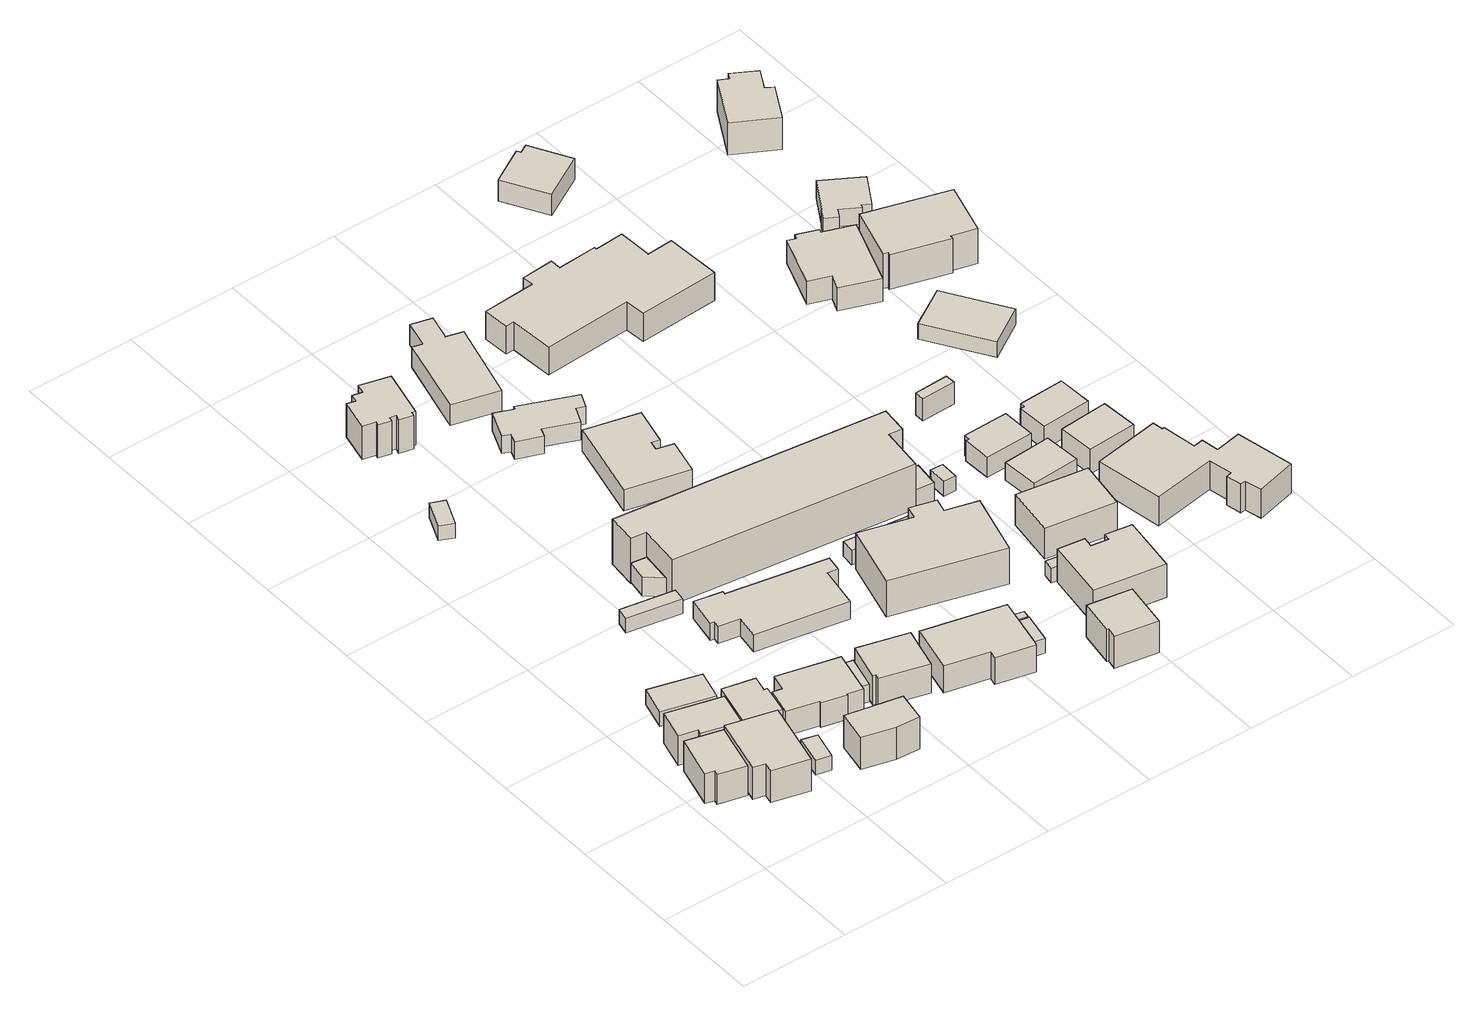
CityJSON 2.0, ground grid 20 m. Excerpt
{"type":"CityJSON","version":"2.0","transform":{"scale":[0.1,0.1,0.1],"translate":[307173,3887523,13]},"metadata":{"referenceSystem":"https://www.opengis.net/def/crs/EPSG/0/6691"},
"CityObjects":{
"building1":{"type":"Building","attributes":{"class":"3001","measuredHeight":2,"BuildingIDAttribute.prefecture":"22","BuildingIDAttribute.city":"22203","BuildingDetailAttribute.surveyYear":2015,"BuildingRiverFloodingRiskAttribute.description":"3","BuildingRiverFloodingRiskAttribute.rankOrg":"1","BuildingRiverFloodingRiskAttribute.depth":0.348,"BuildingRiverFloodingRiskAttribute.adminType":"1","BuildingRiverFloodingRiskAttribute.scale":"2","BuildingRiverFloodingRiskAttribute.duration":0},"geometry":[{"type":"Solid","lod":"1","boundaries":[[[[0,1,2,3,4,5]],[[4,6,7,5]],[[3,8,6,4]],[[2,9,8,3]],[[1,10,9,2]],[[0,11,10,1]],[[5,7,11,0]],[[6,8,9,10,11,7]]]]}]},
"building2":{"type":"Building","attributes":{"class":"3001","measuredHeight":2,"BuildingIDAttribute.prefecture":"22","BuildingIDAttribute.city":"22203","BuildingDetailAttribute.surveyYear":2015,"BuildingRiverFloodingRiskAttribute.description":"3","BuildingRiverFloodingRiskAttribute.rankOrg":"1","BuildingRiverFloodingRiskAttribute.depth":0.467,"BuildingRiverFloodingRiskAttribute.adminType":"1","BuildingRiverFloodingRiskAttribute.scale":"2","BuildingRiverFloodingRiskAttribute.duration":0},"geometry":[{"type":"Solid","lod":"1","boundaries":[[[[12,13,14,15,16,17]],[[16,18,19,17]],[[15,20,18,16]],[[14,21,20,15]],[[13,22,21,14]],[[12,23,22,13]],[[17,19,23,12]],[[18,20,21,22,23,19]]]]}]},
"building3":{"type":"Building","attributes":{"class":"3001","measuredHeight":2,"BuildingIDAttribute.prefecture":"22","BuildingIDAttribute.city":"22203","BuildingDetailAttribute.surveyYear":2015,"BuildingRiverFloodingRiskAttribute.description":"3","BuildingRiverFloodingRiskAttribute.rankOrg":"1","BuildingRiverFloodingRiskAttribute.depth":0.134,"BuildingRiverFloodingRiskAttribute.adminType":"1","BuildingRiverFloodingRiskAttribute.scale":"2","BuildingRiverFloodingRiskAttribute.duration":0},"geometry":[{"type":"Solid","lod":"1","boundaries":[[[[24,25,26,27,28,29]],[[28,30,31,29]],[[27,32,30,28]],[[26,33,32,27]],[[25,34,33,26]],[[24,35,34,25]],[[29,31,35,24]],[[30,32,33,34,35,31]]]]}]},
"building4":{"type":"Building","attributes":{"class":"3001","measuredHeight":2,"BuildingIDAttribute.prefecture":"22","BuildingIDAttribute.city":"22203","BuildingDetailAttribute.surveyYear":2015,"BuildingRiverFloodingRiskAttribute.description":"3","BuildingRiverFloodingRiskAttribute.rankOrg":"2","BuildingRiverFloodingRiskAttribute.depth":0.541,"BuildingRiverFloodingRiskAttribute.adminType":"1","BuildingRiverFloodingRiskAttribute.scale":"2","BuildingRiverFloodingRiskAttribute.duration":0},"geometry":[{"type":"Solid","lod":"1","boundaries":[[[[36,37,38,39]],[[38,40,41,39]],[[37,42,40,38]],[[36,43,42,37]],[[39,41,43,36]],[[40,42,43,41]]]]}]},
"building5":{"type":"Building","attributes":{"class":"3003","measuredHeight":2,"BuildingIDAttribute.prefecture":"22","BuildingIDAttribute.city":"22203","BuildingDetailAttribute.surveyYear":2015,"BuildingRiverFloodingRiskAttribute.description":"3","BuildingRiverFloodingRiskAttribute.rankOrg":"1","BuildingRiverFloodingRiskAttribute.depth":0.292,"BuildingRiverFloodingRiskAttribute.adminType":"1","BuildingRiverFloodingRiskAttribute.scale":"2","BuildingRiverFloodingRiskAttribute.duration":0},"geometry":[{"type":"Solid","lod":"1","boundaries":[[[[44,45,46,47]],[[46,48,49,47]],[[45,50,48,46]],[[44,51,50,45]],[[47,49,51,44]],[[48,50,51,49]]]]}]},
"building6":{"type":"Building","attributes":{"class":"3001","measuredHeight":2,"BuildingIDAttribute.prefecture":"22","BuildingIDAttribute.city":"22203","BuildingDetailAttribute.surveyYear":2015,"BuildingRiverFloodingRiskAttribute.description":"3","BuildingRiverFloodingRiskAttribute.rankOrg":"1","BuildingRiverFloodingRiskAttribute.depth":0.469,"BuildingRiverFloodingRiskAttribute.adminType":"1","BuildingRiverFloodingRiskAttribute.scale":"2","BuildingRiverFloodingRiskAttribute.duration":0},"geometry":[{"type":"Solid","lod":"1","boundaries":[[[[52,53,54,55,56,57]],[[56,58,59,57]],[[55,60,58,56]],[[54,61,60,55]],[[53,62,61,54]],[[52,63,62,53]],[[57,59,63,52]],[[58,60,61,62,63,59]]]]}]},
"building7":{"type":"Building","attributes":{"class":"3001","measuredHeight":2,"BuildingIDAttribute.prefecture":"22","BuildingIDAttribute.city":"22203","BuildingDetailAttribute.surveyYear":2015,"BuildingRiverFloodingRiskAttribute.description":"3","BuildingRiverFloodingRiskAttribute.rankOrg":"1","BuildingRiverFloodingRiskAttribute.depth":0.09,"BuildingRiverFloodingRiskAttribute.adminType":"1","BuildingRiverFloodingRiskAttribute.scale":"2","BuildingRiverFloodingRiskAttribute.duration":0},"geometry":[{"type":"Solid","lod":"1","boundaries":[[[[64,65,66,67,68,69]],[[68,70,71,69]],[[67,72,70,68]],[[66,73,72,67]],[[65,74,73,66]],[[64,75,74,65]],[[69,71,75,64]],[[70,72,73,74,75,71]]]]}]},
"building8":{"type":"Building","attributes":{"class":"3001","measuredHeight":2,"BuildingIDAttribute.prefecture":"22","BuildingIDAttribute.city":"22203","BuildingDetailAttribute.surveyYear":2015,"BuildingRiverFloodingRiskAttribute.description":"3","BuildingRiverFloodingRiskAttribute.rankOrg":"1","BuildingRiverFloodingRiskAttribute.depth":0.343,"BuildingRiverFloodingRiskAttribute.adminType":"1","BuildingRiverFloodingRiskAttribute.scale":"2","BuildingRiverFloodingRiskAttribute.duration":0},"geometry":[{"type":"Solid","lod":"1","boundaries":[[[[76,77,78,79,80,81,82,83,84,85]],[[84,86,87,85]],[[83,88,86,84]],[[82,89,88,83]],[[81,90,89,82]],[[80,91,90,81]],[[79,92,91,80]],[[78,93,92,79]],[[77,94,93,78]],[[76,95,94,77]],[[85,87,95,76]],[[86,88,89,90,91,92,93,94,95,87]]]]}]},
"building9":{"type":"Building","attributes":{"class":"3003","measuredHeight":2,"BuildingIDAttribute.prefecture":"22","BuildingIDAttribute.city":"22203","BuildingDetailAttribute.surveyYear":2015,"BuildingRiverFloodingRiskAttribute.description":"3","BuildingRiverFloodingRiskAttribute.rankOrg":"1","BuildingRiverFloodingRiskAttribute.depth":0.032,"BuildingRiverFloodingRiskAttribute.adminType":"1","BuildingRiverFloodingRiskAttribute.scale":"2","BuildingRiverFloodingRiskAttribute.duration":0},"geometry":[{"type":"Solid","lod":"1","boundaries":[[[[96,97,98,99]],[[98,100,101,99]],[[97,102,100,98]],[[96,103,102,97]],[[99,101,103,96]],[[100,102,103,101]]]]}]},
"building10":{"type":"Building","attributes":{"class":"3003","measuredHeight":2,"BuildingIDAttribute.prefecture":"22","BuildingIDAttribute.city":"22203","BuildingDetailAttribute.surveyYear":2015,"BuildingRiverFloodingRiskAttribute.description":"3","BuildingRiverFloodingRiskAttribute.rankOrg":"1","BuildingRiverFloodingRiskAttribute.depth":0.293,"BuildingRiverFloodingRiskAttribute.adminType":"1","BuildingRiverFloodingRiskAttribute.scale":"2","BuildingRiverFloodingRiskAttribute.duration":0.233},"geometry":[{"type":"Solid","lod":"1","boundaries":[[[[104,105,106,107]],[[106,108,109,107]],[[105,110,108,106]],[[104,111,110,105]],[[107,109,111,104]],[[108,110,111,109]]]]}]},
"building11":{"type":"Building","attributes":{"class":"3003","measuredHeight":2,"BuildingIDAttribute.prefecture":"22","BuildingIDAttribute.city":"22203","BuildingDetailAttribute.surveyYear":2015,"BuildingRiverFloodingRiskAttribute.description":"3","BuildingRiverFloodingRiskAttribute.rankOrg":"1","BuildingRiverFloodingRiskAttribute.depth":0.343,"BuildingRiverFloodingRiskAttribute.adminType":"1","BuildingRiverFloodingRiskAttribute.scale":"2","BuildingRiverFloodingRiskAttribute.duration":0},"geometry":[{"type":"Solid","lod":"1","boundaries":[[[[112,113,114,115]],[[114,116,117,115]],[[113,118,116,114]],[[112,119,118,113]],[[115,117,119,112]],[[116,118,119,117]]]]}]},
"building12":{"type":"Building","attributes":{"class":"3001","measuredHeight":2,"BuildingIDAttribute.prefecture":"22","BuildingIDAttribute.city":"22203","BuildingDetailAttribute.surveyYear":2015,"BuildingRiverFloodingRiskAttribute.description":"3","BuildingRiverFloodingRiskAttribute.rankOrg":"1","BuildingRiverFloodingRiskAttribute.depth":0.239,"BuildingRiverFloodingRiskAttribute.adminType":"1","BuildingRiverFloodingRiskAttribute.scale":"2","BuildingRiverFloodingRiskAttribute.duration":0.233},"geometry":[{"type":"Solid","lod":"1","boundaries":[[[[120,121,122,123]],[[122,124,125,123]],[[121,126,124,122]],[[120,127,126,121]],[[123,125,127,120]],[[124,126,127,125]]]]}]},
"building13":{"type":"Building","attributes":{"class":"3001","measuredHeight":2,"BuildingIDAttribute.prefecture":"22","BuildingIDAttribute.city":"22203","BuildingDetailAttribute.surveyYear":2015,"BuildingRiverFloodingRiskAttribute.description":"3","BuildingRiverFloodingRiskAttribute.rankOrg":"1","BuildingRiverFloodingRiskAttribute.depth":0.343,"BuildingRiverFloodingRiskAttribute.adminType":"1","BuildingRiverFloodingRiskAttribute.scale":"2","BuildingRiverFloodingRiskAttribute.duration":0},"geometry":[{"type":"Solid","lod":"1","boundaries":[[[[128,129,130,131,132,133]],[[132,134,135,133]],[[131,136,134,132]],[[130,137,136,131]],[[129,138,137,130]],[[128,139,138,129]],[[133,135,139,128]],[[134,136,137,138,139,135]]]]}]},
"building14":{"type":"Building","attributes":{"class":"3001","measuredHeight":2,"BuildingIDAttribute.prefecture":"22","BuildingIDAttribute.city":"22203","BuildingDetailAttribute.surveyYear":2015},"geometry":[{"type":"Solid","lod":"1","boundaries":[[[[140,141,142,143,144,145,146,147,148,149,150,151,152,153,154,155]],[[154,156,157,155]],[[153,158,156,154]],[[152,159,158,153]],[[151,160,159,152]],[[150,161,160,151]],[[149,162,161,150]],[[148,163,162,149]],[[147,164,163,148]],[[146,165,164,147]],[[145,166,165,146]],[[144,167,166,145]],[[143,168,167,144]],[[142,169,168,143]],[[141,170,169,142]],[[140,171,170,141]],[[155,157,171,140]],[[156,158,159,160,161,162,163,164,165,166,167,168,169,170,171,157]]]]}]},
"building15":{"type":"Building","attributes":{"class":"3001","measuredHeight":2,"BuildingIDAttribute.prefecture":"22","BuildingIDAttribute.city":"22203","BuildingDetailAttribute.surveyYear":2015,"BuildingRiverFloodingRiskAttribute.description":"3","BuildingRiverFloodingRiskAttribute.rankOrg":"2","BuildingRiverFloodingRiskAttribute.depth":0.621,"BuildingRiverFloodingRiskAttribute.adminType":"1","BuildingRiverFloodingRiskAttribute.scale":"2","BuildingRiverFloodingRiskAttribute.duration":0.233},"geometry":[{"type":"Solid","lod":"1","boundaries":[[[[172,173,174,175,176,177,178,179,180,181,182,183]],[[182,184,185,183]],[[181,186,184,182]],[[180,187,186,181]],[[179,188,187,180]],[[178,189,188,179]],[[177,190,189,178]],[[176,191,190,177]],[[175,192,191,176]],[[174,193,192,175]],[[173,194,193,174]],[[172,195,194,173]],[[183,185,195,172]],[[184,186,187,188,189,190,191,192,193,194,195,185]]]]}]},
"building16":{"type":"Building","attributes":{"class":"3001","measuredHeight":2,"BuildingIDAttribute.prefecture":"22","BuildingIDAttribute.city":"22203","BuildingDetailAttribute.surveyYear":2015},"geometry":[{"type":"Solid","lod":"1","boundaries":[[[[196,197,198,199,200,201,202]],[[201,203,204,202]],[[200,205,203,201]],[[199,206,205,200]],[[198,207,206,199]],[[197,208,207,198]],[[196,209,208,197]],[[202,204,209,196]],[[203,205,206,207,208,209,204]]]]}]},
"building17":{"type":"Building","attributes":{"class":"3001","measuredHeight":2,"BuildingIDAttribute.prefecture":"22","BuildingIDAttribute.city":"22203","BuildingDetailAttribute.surveyYear":2015,"BuildingRiverFloodingRiskAttribute.description":"3","BuildingRiverFloodingRiskAttribute.rankOrg":"1","BuildingRiverFloodingRiskAttribute.depth":0.04,"BuildingRiverFloodingRiskAttribute.adminType":"1","BuildingRiverFloodingRiskAttribute.scale":"2"},"geometry":[{"type":"Solid","lod":"1","boundaries":[[[[210,211,212,213,214,215,216,217,218,219,220,221]],[[220,222,223,221]],[[219,224,222,220]],[[218,225,224,219]],[[217,226,225,218]],[[216,227,226,217]],[[215,228,227,216]],[[214,229,228,215]],[[213,230,229,214]],[[212,231,230,213]],[[211,232,231,212]],[[210,233,232,211]],[[221,223,233,210]],[[222,224,225,226,227,228,229,230,231,232,233,223]]]]}]},
"building18":{"type":"Building","attributes":{"class":"3001","measuredHeight":2,"BuildingIDAttribute.prefecture":"22","BuildingIDAttribute.city":"22203","BuildingDetailAttribute.surveyYear":2015,"BuildingRiverFloodingRiskAttribute.description":"3","BuildingRiverFloodingRiskAttribute.rankOrg":"1","BuildingRiverFloodingRiskAttribute.depth":0.251,"BuildingRiverFloodingRiskAttribute.adminType":"1","BuildingRiverFloodingRiskAttribute.scale":"2","BuildingRiverFloodingRiskAttribute.duration":0},"geometry":[{"type":"Solid","lod":"1","boundaries":[[[[234,235,236,237,238,239,240,241]],[[240,242,243,241]],[[239,244,242,240]],[[238,245,244,239]],[[237,246,245,238]],[[236,247,246,237]],[[235,248,247,236]],[[234,249,248,235]],[[241,243,249,234]],[[242,244,245,246,247,248,249,243]]]]}]},
"building19":{"type":"Building","attributes":{"class":"3001","measuredHeight":2,"BuildingIDAttribute.prefecture":"22","BuildingIDAttribute.city":"22203","BuildingDetailAttribute.surveyYear":2015},"geometry":[{"type":"Solid","lod":"1","boundaries":[[[[250,251,252,253,254,255,256,257]],[[256,258,259,257]],[[255,260,258,256]],[[254,261,260,255]],[[253,262,261,254]],[[252,263,262,253]],[[251,264,263,252]],[[250,265,264,251]],[[257,259,265,250]],[[258,260,261,262,263,264,265,259]]]]}]},
"building20":{"type":"Building","attributes":{"class":"3002","measuredHeight":2,"BuildingIDAttribute.prefecture":"22","BuildingIDAttribute.city":"22203","BuildingDetailAttribute.surveyYear":2015,"BuildingRiverFloodingRiskAttribute.description":"3","BuildingRiverFloodingRiskAttribute.rankOrg":"2","BuildingRiverFloodingRiskAttribute.depth":0.695,"BuildingRiverFloodingRiskAttribute.adminType":"1","BuildingRiverFloodingRiskAttribute.scale":"2","BuildingRiverFloodingRiskAttribute.duration":0},"geometry":[{"type":"Solid","lod":"1","boundaries":[[[[266,267,268,269,270,271,272,273]],[[272,274,275,273]],[[271,276,274,272]],[[270,277,276,271]],[[269,278,277,270]],[[268,279,278,269]],[[267,280,279,268]],[[266,281,280,267]],[[273,275,281,266]],[[274,276,277,278,279,280,281,275]]]]}]},
"building21":{"type":"Building","attributes":{"class":"3003","measuredHeight":2,"BuildingIDAttribute.prefecture":"22","BuildingIDAttribute.city":"22203","BuildingDetailAttribute.surveyYear":2015},"geometry":[{"type":"Solid","lod":"1","boundaries":[[[[282,283,284,285]],[[284,286,287,285]],[[283,288,286,284]],[[282,289,288,283]],[[285,287,289,282]],[[286,288,289,287]]]]}]},
"building22":{"type":"Building","attributes":{"class":"3001","measuredHeight":2,"BuildingIDAttribute.prefecture":"22","BuildingIDAttribute.city":"22203","BuildingDetailAttribute.surveyYear":2015},"geometry":[{"type":"Solid","lod":"1","boundaries":[[[[290,291,292,293]],[[292,294,295,293]],[[291,296,294,292]],[[290,297,296,291]],[[293,295,297,290]],[[294,296,297,295]]]]}]},
"building23":{"type":"Building","attributes":{"class":"3001","measuredHeight":2,"BuildingIDAttribute.prefecture":"22","BuildingIDAttribute.city":"22203","BuildingDetailAttribute.surveyYear":2015,"BuildingRiverFloodingRiskAttribute.description":"3","BuildingRiverFloodingRiskAttribute.rankOrg":"1","BuildingRiverFloodingRiskAttribute.depth":0.433,"BuildingRiverFloodingRiskAttribute.adminType":"1","BuildingRiverFloodingRiskAttribute.scale":"2","BuildingRiverFloodingRiskAttribute.duration":0},"geometry":[{"type":"Solid","lod":"1","boundaries":[[[[298,299,300,301,302,303,304,305]],[[304,306,307,305]],[[303,308,306,304]],[[302,309,308,303]],[[301,310,309,302]],[[300,311,310,301]],[[299,312,311,300]],[[298,313,312,299]],[[305,307,313,298]],[[306,308,309,310,311,312,313,307]]]]}]},
"building24":{"type":"Building","attributes":{"class":"3003","measuredHeight":2,"BuildingIDAttribute.prefecture":"22","BuildingIDAttribute.city":"22203","BuildingDetailAttribute.surveyYear":2015,"BuildingRiverFloodingRiskAttribute.description":"3","BuildingRiverFloodingRiskAttribute.rankOrg":"2","BuildingRiverFloodingRiskAttribute.depth":0.528,"BuildingRiverFloodingRiskAttribute.adminType":"1","BuildingRiverFloodingRiskAttribute.scale":"2","BuildingRiverFloodingRiskAttribute.duration":0},"geometry":[{"type":"Solid","lod":"1","boundaries":[[[[314,315,316,317]],[[316,318,319,317]],[[315,320,318,316]],[[314,321,320,315]],[[317,319,321,314]],[[318,320,321,319]]]]}]},
"building25":{"type":"Building","attributes":{"class":"3001","measuredHeight":2,"BuildingIDAttribute.prefecture":"22","BuildingIDAttribute.city":"22203","BuildingDetailAttribute.surveyYear":2015},"geometry":[{"type":"Solid","lod":"1","boundaries":[[[[322,323,324,325,326,327]],[[326,328,329,327]],[[325,330,328,326]],[[324,331,330,325]],[[323,332,331,324]],[[322,333,332,323]],[[327,329,333,322]],[[328,330,331,332,333,329]]]]}]},
"building26":{"type":"Building","attributes":{"class":"3001","measuredHeight":2,"BuildingIDAttribute.prefecture":"22","BuildingIDAttribute.city":"22203","BuildingDetailAttribute.surveyYear":2015},"geometry":[{"type":"Solid","lod":"1","boundaries":[[[[334,335,336,337]],[[336,338,339,337]],[[335,340,338,336]],[[334,341,340,335]],[[337,339,341,334]],[[338,340,341,339]]]]}]},
"building27":{"type":"Building","attributes":{"class":"3001","measuredHeight":2,"BuildingIDAttribute.prefecture":"22","BuildingIDAttribute.city":"22203","BuildingDetailAttribute.surveyYear":2015},"geometry":[{"type":"Solid","lod":"1","boundaries":[[[[342,343,344,345,346,347,348,349]],[[348,350,351,349]],[[347,352,350,348]],[[346,353,352,347]],[[345,354,353,346]],[[344,355,354,345]],[[343,356,355,344]],[[342,357,356,343]],[[349,351,357,342]],[[350,352,353,354,355,356,357,351]]]]}]},
"building28":{"type":"Building","attributes":{"class":"3001","measuredHeight":2,"BuildingIDAttribute.prefecture":"22","BuildingIDAttribute.city":"22203","BuildingDetailAttribute.surveyYear":2015,"BuildingRiverFloodingRiskAttribute.description":"3","BuildingRiverFloodingRiskAttribute.rankOrg":"2","BuildingRiverFloodingRiskAttribute.depth":0.579,"BuildingRiverFloodingRiskAttribute.adminType":"1","BuildingRiverFloodingRiskAttribute.scale":"2","BuildingRiverFloodingRiskAttribute.duration":0},"geometry":[{"type":"Solid","lod":"1","boundaries":[[[[358,359,360,361,362,363,364]],[[363,365,366,364]],[[362,367,365,363]],[[361,368,367,362]],[[360,369,368,361]],[[359,370,369,360]],[[358,371,370,359]],[[364,366,371,358]],[[365,367,368,369,370,371,366]]]]}]},
"building29":{"type":"Building","attributes":{"class":"3001","measuredHeight":2,"BuildingIDAttribute.prefecture":"22","BuildingIDAttribute.city":"22203","BuildingDetailAttribute.surveyYear":2015,"BuildingRiverFloodingRiskAttribute.description":"3","BuildingRiverFloodingRiskAttribute.rankOrg":"1","BuildingRiverFloodingRiskAttribute.depth":0.269,"BuildingRiverFloodingRiskAttribute.adminType":"1","BuildingRiverFloodingRiskAttribute.scale":"2","BuildingRiverFloodingRiskAttribute.duration":0},"geometry":[{"type":"Solid","lod":"1","boundaries":[[[[372,373,374,375]],[[374,376,377,375]],[[373,378,376,374]],[[372,379,378,373]],[[375,377,379,372]],[[376,378,379,377]]]]}]},
"building30":{"type":"Building","attributes":{"class":"3001","measuredHeight":2,"BuildingIDAttribute.prefecture":"22","BuildingIDAttribute.city":"22203","BuildingDetailAttribute.surveyYear":2015},"geometry":[{"type":"Solid","lod":"1","boundaries":[[[[380,381,382,383,384,385,386,387,388,389,390,391,392,393,394,395]],[[394,396,397,395]],[[393,398,396,394]],[[392,399,398,393]],[[391,400,399,392]],[[390,401,400,391]],[[389,402,401,390]],[[388,403,402,389]],[[387,404,403,388]],[[386,405,404,387]],[[385,406,405,386]],[[384,407,406,385]],[[383,408,407,384]],[[382,409,408,383]],[[381,410,409,382]],[[380,411,410,381]],[[395,397,411,380]],[[396,398,399,400,401,402,403,404,405,406,407,408,409,410,411,397]]]]}]},
"building31":{"type":"Building","attributes":{"class":"3001","measuredHeight":2,"BuildingIDAttribute.prefecture":"22","BuildingIDAttribute.city":"22203","BuildingDetailAttribute.surveyYear":2015,"BuildingRiverFloodingRiskAttribute.description":"3","BuildingRiverFloodingRiskAttribute.rankOrg":"1","BuildingRiverFloodingRiskAttribute.depth":0.229,"BuildingRiverFloodingRiskAttribute.adminType":"1","BuildingRiverFloodingRiskAttribute.scale":"2","BuildingRiverFloodingRiskAttribute.duration":0},"geometry":[{"type":"Solid","lod":"1","boundaries":[[[[412,413,414,415]],[[414,416,417,415]],[[413,418,416,414]],[[412,419,418,413]],[[415,417,419,412]],[[416,418,419,417]]]]}]},
"building32":{"type":"Building","attributes":{"class":"3001","measuredHeight":2,"BuildingIDAttribute.prefecture":"22","BuildingIDAttribute.city":"22203","BuildingDetailAttribute.surveyYear":2015},"geometry":[{"type":"Solid","lod":"1","boundaries":[[[[420,421,422,423]],[[422,424,425,423]],[[421,426,424,422]],[[420,427,426,421]],[[423,425,427,420]],[[424,426,427,425]]]]}]},
"building33":{"type":"Building","attributes":{"class":"3003","measuredHeight":2,"BuildingIDAttribute.prefecture":"22","BuildingIDAttribute.city":"22203","BuildingDetailAttribute.surveyYear":2015,"BuildingRiverFloodingRiskAttribute.description":"3","BuildingRiverFloodingRiskAttribute.rankOrg":"1","BuildingRiverFloodingRiskAttribute.depth":0.132,"BuildingRiverFloodingRiskAttribute.adminType":"1","BuildingRiverFloodingRiskAttribute.scale":"2","BuildingRiverFloodingRiskAttribute.duration":0},"geometry":[{"type":"Solid","lod":"1","boundaries":[[[[428,429,430,431]],[[430,432,433,431]],[[429,434,432,430]],[[428,435,434,429]],[[431,433,435,428]],[[432,434,435,433]]]]}]},
"building34":{"type":"Building","attributes":{"class":"3001","measuredHeight":2,"BuildingIDAttribute.prefecture":"22","BuildingIDAttribute.city":"22203","BuildingDetailAttribute.surveyYear":2015,"BuildingRiverFloodingRiskAttribute.description":"3","BuildingRiverFloodingRiskAttribute.rankOrg":"1","BuildingRiverFloodingRiskAttribute.depth":0.038,"BuildingRiverFloodingRiskAttribute.adminType":"1","BuildingRiverFloodingRiskAttribute.scale":"2","BuildingRiverFloodingRiskAttribute.duration":0.833},"geometry":[{"type":"Solid","lod":"1","boundaries":[[[[436,437,438,439]],[[438,440,441,439]],[[437,442,440,438]],[[436,443,442,437]],[[439,441,443,436]],[[440,442,443,441]]]]}]},
"building35":{"type":"Building","attributes":{"class":"3001","measuredHeight":2,"BuildingIDAttribute.prefecture":"22","BuildingIDAttribute.city":"22203","BuildingDetailAttribute.surveyYear":2015,"BuildingRiverFloodingRiskAttribute.description":"3","BuildingRiverFloodingRiskAttribute.rankOrg":"2","BuildingRiverFloodingRiskAttribute.depth":1.17,"BuildingRiverFloodingRiskAttribute.adminType":"1","BuildingRiverFloodingRiskAttribute.scale":"2","BuildingRiverFloodingRiskAttribute.duration":0.833},"geometry":[{"type":"Solid","lod":"1","boundaries":[[[[444,445,446,447,448,449]],[[448,450,451,449]],[[447,452,450,448]],[[446,453,452,447]],[[445,454,453,446]],[[444,455,454,445]],[[449,451,455,444]],[[450,452,453,454,455,451]]]]}]},
"building36":{"type":"Building","attributes":{"class":"3001","measuredHeight":2,"BuildingIDAttribute.prefecture":"22","BuildingIDAttribute.city":"22203","BuildingDetailAttribute.surveyYear":2015,"BuildingRiverFloodingRiskAttribute.description":"3","BuildingRiverFloodingRiskAttribute.rankOrg":"2","BuildingRiverFloodingRiskAttribute.depth":1.34,"BuildingRiverFloodingRiskAttribute.adminType":"1","BuildingRiverFloodingRiskAttribute.scale":"2","BuildingRiverFloodingRiskAttribute.duration":4.68},"geometry":[{"type":"Solid","lod":"1","boundaries":[[[[456,457,458,459]],[[458,460,461,459]],[[457,462,460,458]],[[456,463,462,457]],[[459,461,463,456]],[[460,462,463,461]]]]}]},
"building37":{"type":"Building","attributes":{"class":"3001","measuredHeight":2,"BuildingIDAttribute.prefecture":"22","BuildingIDAttribute.city":"22203","BuildingDetailAttribute.surveyYear":2015,"BuildingRiverFloodingRiskAttribute.description":"3","BuildingRiverFloodingRiskAttribute.rankOrg":"1","BuildingRiverFloodingRiskAttribute.depth":0.11,"BuildingRiverFloodingRiskAttribute.adminType":"1","BuildingRiverFloodingRiskAttribute.scale":"2","BuildingRiverFloodingRiskAttribute.duration":0},"geometry":[{"type":"Solid","lod":"1","boundaries":[[[[464,465,466,467,468,469]],[[468,470,471,469]],[[467,472,470,468]],[[466,473,472,467]],[[465,474,473,466]],[[464,475,474,465]],[[469,471,475,464]],[[470,472,473,474,475,471]]]]}]},
"building38":{"type":"Building","attributes":{"class":"3001","measuredHeight":2,"BuildingIDAttribute.prefecture":"22","BuildingIDAttribute.city":"22203","BuildingDetailAttribute.surveyYear":2015,"BuildingRiverFloodingRiskAttribute.description":"3","BuildingRiverFloodingRiskAttribute.rankOrg":"2","BuildingRiverFloodingRiskAttribute.depth":1.01,"BuildingRiverFloodingRiskAttribute.adminType":"1","BuildingRiverFloodingRiskAttribute.scale":"2","BuildingRiverFloodingRiskAttribute.duration":0.833},"geometry":[{"type":"Solid","lod":"1","boundaries":[[[[476,477,478,479]],[[478,480,481,479]],[[477,482,480,478]],[[476,483,482,477]],[[479,481,483,476]],[[480,482,483,481]]]]}]},
"building39":{"type":"Building","attributes":{"class":"3001","measuredHeight":2,"BuildingIDAttribute.prefecture":"22","BuildingIDAttribute.city":"22203","BuildingDetailAttribute.surveyYear":2015,"BuildingRiverFloodingRiskAttribute.description":"3","BuildingRiverFloodingRiskAttribute.rankOrg":"2","BuildingRiverFloodingRiskAttribute.depth":0.51,"BuildingRiverFloodingRiskAttribute.adminType":"1","BuildingRiverFloodingRiskAttribute.scale":"1","BuildingRiverFloodingRiskAttribute.duration":0.833},"geometry":[{"type":"Solid","lod":"1","boundaries":[[[[484,485,486,487,488,489]],[[488,490,491,489]],[[487,492,490,488]],[[486,493,492,487]],[[485,494,493,486]],[[484,495,494,485]],[[489,491,495,484]],[[490,492,493,494,495,491]]]]}]},
"building40":{"type":"Building","attributes":{"class":"3001","measuredHeight":2,"BuildingIDAttribute.prefecture":"22","BuildingIDAttribute.city":"22203","BuildingDetailAttribute.surveyYear":2015,"BuildingRiverFloodingRiskAttribute.description":"3","BuildingRiverFloodingRiskAttribute.rankOrg":"1","BuildingRiverFloodingRiskAttribute.depth":0.08,"BuildingRiverFloodingRiskAttribute.adminType":"1","BuildingRiverFloodingRiskAttribute.scale":"1","BuildingRiverFloodingRiskAttribute.duration":0},"geometry":[{"type":"Solid","lod":"1","boundaries":[[[[496,497,498,499,500,501,502,503,504,505,506,507,508,509,510,511]],[[510,512,513,511]],[[509,514,512,510]],[[508,515,514,509]],[[507,516,515,508]],[[506,517,516,507]],[[505,518,517,506]],[[504,519,518,505]],[[503,520,519,504]],[[502,521,520,503]],[[501,522,521,502]],[[500,523,522,501]],[[499,524,523,500]],[[498,525,524,499]],[[497,526,525,498]],[[496,527,526,497]],[[511,513,527,496]],[[512,514,515,516,517,518,519,520,521,522,523,524,525,526,527,513]]]]}]},
"building41":{"type":"Building","attributes":{"class":"3001","measuredHeight":2,"BuildingIDAttribute.prefecture":"22","BuildingIDAttribute.city":"22203","BuildingDetailAttribute.surveyYear":2015,"BuildingRiverFloodingRiskAttribute.description":"3","BuildingRiverFloodingRiskAttribute.rankOrg":"2","BuildingRiverFloodingRiskAttribute.depth":0.783,"BuildingRiverFloodingRiskAttribute.adminType":"1","BuildingRiverFloodingRiskAttribute.scale":"1","BuildingRiverFloodingRiskAttribute.duration":0.933},"geometry":[{"type":"Solid","lod":"1","boundaries":[[[[528,529,530,531,532,533,534,535,536,537]],[[536,538,539,537]],[[535,540,538,536]],[[534,541,540,535]],[[533,542,541,534]],[[532,543,542,533]],[[531,544,543,532]],[[530,545,544,531]],[[529,546,545,530]],[[528,547,546,529]],[[537,539,547,528]],[[538,540,541,542,543,544,545,546,547,539]]]]}]},
"building42":{"type":"Building","attributes":{"class":"3001","measuredHeight":2,"BuildingIDAttribute.prefecture":"22","BuildingIDAttribute.city":"22203","BuildingDetailAttribute.surveyYear":2015,"BuildingRiverFloodingRiskAttribute.description":"3","BuildingRiverFloodingRiskAttribute.rankOrg":"2","BuildingRiverFloodingRiskAttribute.depth":0.923,"BuildingRiverFloodingRiskAttribute.adminType":"1","BuildingRiverFloodingRiskAttribute.scale":"1","BuildingRiverFloodingRiskAttribute.duration":0},"geometry":[{"type":"Solid","lod":"1","boundaries":[[[[548,549,550,551]],[[550,552,553,551]],[[549,554,552,550]],[[548,555,554,549]],[[551,553,555,548]],[[552,554,555,553]]]]}]},
"building43":{"type":"Building","attributes":{"class":"3001","measuredHeight":2,"BuildingIDAttribute.prefecture":"22","BuildingIDAttribute.city":"22203","BuildingDetailAttribute.surveyYear":2015,"BuildingRiverFloodingRiskAttribute.description":"3","BuildingRiverFloodingRiskAttribute.rankOrg":"2","BuildingRiverFloodingRiskAttribute.depth":0.638,"BuildingRiverFloodingRiskAttribute.adminType":"1","BuildingRiverFloodingRiskAttribute.scale":"1","BuildingRiverFloodingRiskAttribute.duration":0.683},"geometry":[{"type":"Solid","lod":"1","boundaries":[[[[556,557,558,559,560,561,562,563]],[[562,564,565,563]],[[561,566,564,562]],[[560,567,566,561]],[[559,568,567,560]],[[558,569,568,559]],[[557,570,569,558]],[[556,571,570,557]],[[563,565,571,556]],[[564,566,567,568,569,570,571,565]]]]}]},
"building44":{"type":"Building","attributes":{"class":"3001","measuredHeight":2,"BuildingIDAttribute.prefecture":"22","BuildingIDAttribute.city":"22203","BuildingDetailAttribute.surveyYear":2015,"BuildingRiverFloodingRiskAttribute.description":"3","BuildingRiverFloodingRiskAttribute.rankOrg":"2","BuildingRiverFloodingRiskAttribute.depth":0.826,"BuildingRiverFloodingRiskAttribute.adminType":"1","BuildingRiverFloodingRiskAttribute.scale":"1","BuildingRiverFloodingRiskAttribute.duration":1.17},"geometry":[{"type":"Solid","lod":"1","boundaries":[[[[572,573,574,575,576,577,578,579,580,581]],[[580,582,583,581]],[[579,584,582,580]],[[578,585,584,579]],[[577,586,585,578]],[[576,587,586,577]],[[575,588,587,576]],[[574,589,588,575]],[[573,590,589,574]],[[572,591,590,573]],[[581,583,591,572]],[[582,584,585,586,587,588,589,590,591,583]]]]}]},
"building45":{"type":"Building","attributes":{"class":"3001","measuredHeight":2,"BuildingIDAttribute.prefecture":"22","BuildingIDAttribute.city":"22203","BuildingDetailAttribute.surveyYear":2015,"BuildingRiverFloodingRiskAttribute.description":"3","BuildingRiverFloodingRiskAttribute.rankOrg":"2","BuildingRiverFloodingRiskAttribute.depth":0.703,"BuildingRiverFloodingRiskAttribute.adminType":"1","BuildingRiverFloodingRiskAttribute.scale":"1","BuildingRiverFloodingRiskAttribute.duration":1.1},"geometry":[{"type":"Solid","lod":"1","boundaries":[[[[592,593,594,595,596,597,598,599]],[[598,600,601,599]],[[597,602,600,598]],[[596,603,602,597]],[[595,604,603,596]],[[594,605,604,595]],[[593,606,605,594]],[[592,607,606,593]],[[599,601,607,592]],[[600,602,603,604,605,606,607,601]]]]}]}
},
"vertices":[
[29,243,23],[95,226,23],[71,135,23],[21,148,23],[23,157,23],[7,161,23],[23,157,84],[7,161,84],[21,148,84],[71,135,84],[95,226,84],[29,243,84],
[145,288,23],[128,223,23],[60,241,23],[63,250,23],[30,258,23],[45,314,23],[30,258,84],[45,314,84],[63,250,84],[60,241,84],[128,223,84],[145,288,84],
[98,229,24],[186,207,24],[155,82,24],[88,99,24],[92,117,24],[71,122,24],[92,117,89],[71,122,89],[88,99,89],[155,82,89],[186,207,89],[98,229,89],
[173,379,23],[158,324,23],[65,349,23],[80,404,23],[65,349,53],[80,404,53],[158,324,53],[173,379,53],
[210,101,25],[183,107,25],[195,160,25],[223,153,25],[195,160,55],[223,153,55],[183,107,55],[210,101,55],
[151,304,24],[209,291,24],[202,262,24],[208,261,24],[196,207,24],[131,223,24],[196,207,85],[131,223,85],[208,261,85],[202,262,85],[209,291,85],[151,304,85],
[258,133,24],[310,122,24],[359,112,24],[349,57,24],[305,60,24],[247,75,24],[305,60,90],[247,75,90],[349,57,90],[359,112,90],[310,122,90],[258,133,90],
[204,209,25],[216,259,25],[233,255,25],[241,286,25],[352,259,25],[332,177,25],[304,183,25],[304,181,25],[259,192,25],[260,195,25],[259,192,75],[260,195,75],[304,181,75],[304,183,75],[332,177,75],[352,259,75],[241,286,75],[233,255,75],[216,259,75],[204,209,75],
[87,893,29],[62,904,29],[85,956,29],[110,945,29],[85,956,59],[110,945,59],[62,904,59],[87,893,59],
[160,556,24],[165,579,24],[262,562,24],[258,538,24],[262,562,54],[258,538,54],[165,579,54],[160,556,54],
[353,257,26],[371,253,26],[355,192,26],[338,197,26],[355,192,62],[338,197,62],[371,253,62],[353,257,62],
[267,641,26],[260,583,26],[233,608,26],[239,645,26],[233,608,65],[239,645,65],[260,583,65],[267,641,65],
[374,253,26],[465,229,26],[444,150,26],[358,173,26],[360,182,26],[355,183,26],[360,182,85],[355,183,85],[358,173,85],[444,150,85],[465,229,85],[374,253,85],
[173,1103,32],[167,1105,32],[165,1097,32],[140,1103,32],[143,1114,32],[132,1116,32],[130,1108,32],[107,1114,32],[109,1121,32],[86,1126,32],[100,1184,32],[115,1180,32],[118,1194,32],[137,1190,32],[141,1207,32],[195,1193,32],[141,1207,100],[195,1193,100],[137,1190,100],[118,1194,100],[115,1180,100],[100,1184,100],[86,1126,100],[109,1121,100],[107,1114,100],[130,1108,100],[132,1116,100],[143,1114,100],[140,1103,100],[165,1097,100],[167,1105,100],[173,1103,100],
[289,399,23],[296,442,23],[258,449,23],[260,461,23],[253,462,23],[264,520,23],[315,510,23],[314,504,23],[494,471,23],[489,442,23],[470,445,23],[456,369,23],[470,445,58],[456,369,58],[489,442,58],[494,471,58],[314,504,58],[315,510,58],[264,520,58],[253,462,58],[260,461,58],[258,449,58],[296,442,58],[289,399,58],
[479,225,28],[626,191,28],[604,93,28],[602,87,28],[532,103,28],[536,118,28],[458,136,28],[536,118,83],[458,136,83],[532,103,83],[602,87,83],[604,93,83],[626,191,83],[479,225,83],
[427,1011,27],[415,984,27],[400,990,27],[386,959,27],[327,984,27],[321,968,27],[276,985,27],[283,1003,27],[269,1009,27],[291,1061,27],[325,1047,27],[327,1053,27],[325,1047,63],[327,1053,63],[291,1061,63],[269,1009,63],[283,1003,63],[276,985,63],[321,968,63],[327,984,63],[386,959,63],[400,990,63],[415,984,63],[427,1011,63],
[469,913,27],[452,844,27],[437,847,27],[433,831,27],[464,823,27],[448,757,27],[334,785,27],[371,937,27],[334,785,70],[371,937,70],[448,757,70],[464,823,70],[433,831,70],[437,847,70],[452,844,70],[469,913,70],
[282,1252,32],[299,1247,32],[312,1296,32],[350,1286,32],[338,1239,32],[368,1231,32],[328,1084,32],[243,1106,32],[328,1084,74],[243,1106,74],[368,1231,74],[338,1239,74],[350,1286,74],[312,1296,74],[299,1247,74],[282,1252,74],
[707,594,23],[697,513,23],[258,565,23],[267,642,23],[239,645,23],[245,699,23],[738,641,23],[732,591,23],[738,641,115],[732,591,115],[245,699,115],[239,645,115],[267,642,115],[258,565,115],[697,513,115],[707,594,115],
[625,176,27],[653,170,27],[641,115,27],[613,121,27],[641,115,57],[613,121,57],[653,170,57],[625,176,57],
[626,178,27],[630,192,27],[655,186,27],[652,172,27],[655,186,57],[652,172,57],[630,192,57],[626,178,57],
[626,426,29],[632,449,29],[679,436,29],[672,410,29],[730,394,29],[697,277,29],[498,333,29],[531,452,29],[498,333,103],[531,452,103],[697,277,103],[730,394,103],[672,410,103],[679,436,103],[632,449,103],[626,426,103],
[534,466,26],[537,491,26],[704,471,26],[701,447,26],[704,471,56],[701,447,56],[537,491,56],[534,466,56],
[793,90,30],[779,4,30],[701,17,30],[705,37,30],[702,38,30],[713,103,30],[702,38,95],[713,103,95],[705,37,95],[701,17,95],[779,4,95],[793,90,95],
[775,252,32],[772,232,32],[748,236,32],[751,256,32],[748,236,62],[751,256,62],[772,232,62],[775,252,62],
[739,119,32],[756,232,32],[805,225,32],[802,206,32],[834,201,32],[836,214,32],[884,206,32],[868,99,32],[884,206,100],[868,99,100],[836,214,100],[834,201,100],[802,206,100],[805,225,100],[756,232,100],[739,119,100],
[732,590,25],[729,558,25],[736,557,25],[730,509,25],[697,513,25],[707,594,25],[732,591,25],[707,594,62],[732,591,62],[697,513,62],[730,509,62],[736,557,62],[729,558,62],[732,590,62],
[770,506,27],[747,506,27],[748,541,27],[771,540,27],[748,541,57],[771,540,57],[747,506,57],[770,506,57],
[599,1075,37],[596,1112,37],[434,1102,37],[429,1183,37],[413,1182,37],[410,1230,37],[507,1236,37],[505,1257,37],[564,1261,37],[565,1241,37],[637,1246,37],[637,1241,37],[690,1245,37],[693,1182,37],[741,1185,37],[747,1084,37],[741,1185,94],[747,1084,94],[693,1182,94],[690,1245,94],[637,1241,94],[637,1246,94],[565,1241,94],[564,1261,94],[505,1257,94],[507,1236,94],[410,1230,94],[413,1182,94],[429,1183,94],[434,1102,94],[596,1112,94],[599,1075,94],
[918,361,30],[903,269,30],[776,289,30],[790,381,30],[776,289,93],[790,381,93],[903,269,93],[918,361,93],
[831,390,32],[850,390,32],[851,373,32],[831,376,32],[851,373,62],[831,376,62],[850,390,62],[831,390,62],
[908,393,31],[901,367,31],[856,371,31],[856,391,31],[856,371,61],[856,391,61],[901,367,61],[908,393,61],
[931,480,31],[936,413,31],[848,407,31],[843,474,31],[848,407,67],[843,474,67],[936,413,67],[931,480,67],
[915,565,27],[917,503,27],[828,500,27],[826,552,27],[833,552,27],[833,563,27],[833,552,68],[833,563,68],[826,552,68],[828,500,68],[917,503,68],[915,565,68],
[902,698,16],[903,680,16],[840,678,16],[840,696,16],[840,678,61],[840,696,61],[903,680,61],[902,698,61],
[677,1405,30],[633,1484,30],[698,1521,30],[702,1514,30],[718,1523,30],[758,1451,30],[718,1523,73],[758,1451,73],[702,1514,73],[698,1521,73],[633,1484,73],[677,1405,73],
[966,417,17],[961,483,17],[1051,490,17],[1056,423,17],[1051,490,67],[1056,423,67],[961,483,67],[966,417,67],
[943,504,21],[940,560,21],[948,560,21],[948,569,21],[1031,573,21],[1034,509,21],[1031,573,68],[1034,509,68],[948,569,68],[948,560,68],[940,560,68],[943,504,68],
[1188,194,12],[1114,175,12],[1106,206,12],[1097,205,12],[1091,233,12],[1101,235,12],[1093,278,12],[977,259,12],[957,383,12],[1079,403,12],[1082,384,12],[1086,384,12],[1096,321,12],[1114,324,12],[1119,292,12],[1167,301,12],[1119,292,71],[1167,301,71],[1114,324,71],[1096,321,71],[1086,384,71],[1082,384,71],[1079,403,71],[957,383,71],[977,259,71],[1093,278,71],[1101,235,71],[1091,233,71],[1097,205,71],[1106,206,71],[1114,175,71],[1188,194,71],
[975,952,3],[906,978,3],[917,1005,3],[878,1019,3],[914,1116,3],[929,1110,3],[932,1119,3],[970,1105,3],[968,1099,3],[1022,1079,3],[968,1099,50],[1022,1079,50],[970,1105,50],[932,1119,50],[929,1110,50],[914,1116,50],[878,1019,50],[917,1005,50],[906,978,50],[975,952,50],
[1105,783,2],[1034,739,2],[964,849,2],[1036,893,2],[964,849,34],[1036,893,34],[1034,739,34],[1105,783,34],
[1175,1029,4],[1147,932,4],[1103,944,4],[1102,938,4],[1000,968,4],[1002,973,4],[994,975,4],[1023,1073,4],[994,975,75],[1023,1073,75],[1002,973,75],[1000,968,75],[1102,938,75],[1103,944,75],[1147,932,75],[1175,1029,75],
[1114,1170,3],[1080,1114,3],[1066,1122,3],[1063,1116,3],[1030,1136,3],[1021,1120,3],[999,1133,3],[1009,1151,3],[1010,1151,3],[1046,1211,3],[1010,1151,38],[1046,1211,38],[1009,1151,38],[999,1133,38],[1021,1120,38],[1030,1136,38],[1063,1116,38],[1066,1122,38],[1080,1114,38],[1114,1170,38],
[1050,1465,5],[1067,1456,5],[1073,1467,5],[1116,1442,5],[1096,1406,5],[1110,1397,5],[1074,1332,5],[999,1374,5],[1074,1332,70],[999,1374,70],[1110,1397,70],[1096,1406,70],[1116,1442,70],[1073,1467,70],[1067,1456,70],[1050,1465,70]
]}
